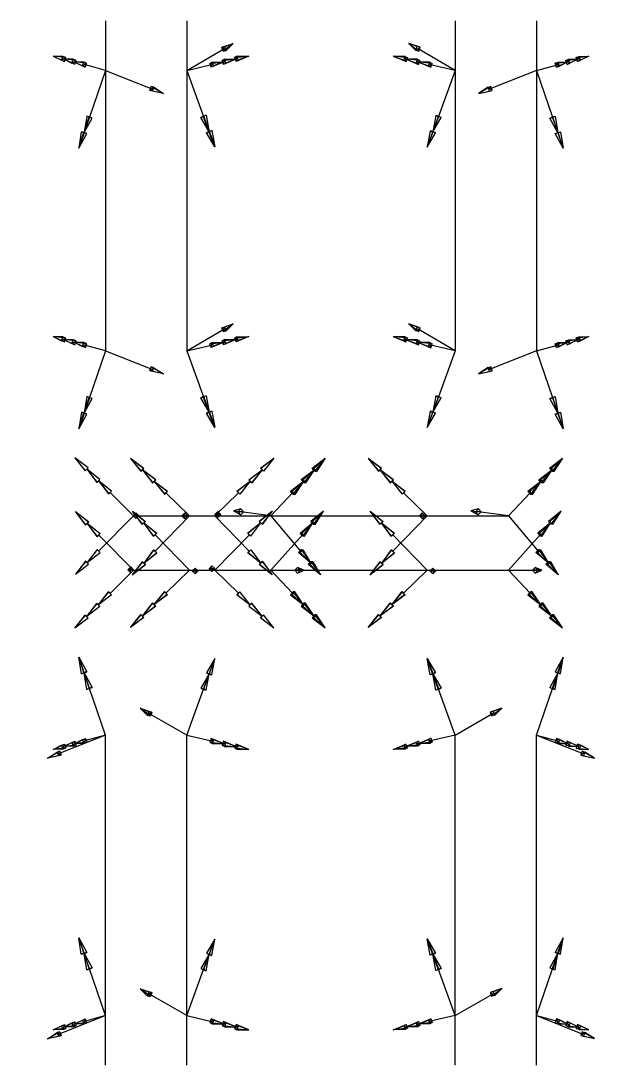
# Model space of a CAD drawing. Header units: millimetres. Extents: x -7317 to 13, y -75 to 75.
# Drawn here: x -4717.9 to -4645.1, y -63.3 to 63.3 of the extents above; entities that cross this region are included whole.
import ezdxf

# ---------------------------------------------------------------- set-up
doc = ezdxf.new("R2010")
doc.units = ezdxf.units.MM
for name, color, linetype in [('AutoDetect_10_30', 1, 'Continuous'), ('AutoDetect_11_35', 1, 'Continuous'), ('AutoDetect_12_34', 1, 'Continuous'), ('AutoDetect_1_27', 1, 'Continuous'), ('AutoDetect_2_26', 1, 'Continuous'), ('AutoDetect_3_28', 1, 'Continuous'), ('AutoDetect_4_29', 1, 'Continuous'), ('AutoDetect_5_32', 1, 'Continuous'), ('AutoDetect_6_33', 1, 'Continuous'), ('AutoDetect_7_24', 1, 'Continuous'), ('AutoDetect_8_25', 1, 'Continuous'), ('AutoDetect_9_31', 1, 'Continuous')]:
    doc.layers.add(name, color=color, linetype=linetype)

# ---------------------------------------------------------------- blocks, each defined once
blk = doc.blocks.new('Kontrollpunkt')
at = {"color": 0}
for q in [(0, 6), (8, 0), (0, 0, 4)]:
    blk.add_line((0, 0), q, dxfattribs=at)
for points in [[(0.25, 8, -0.25), (-0.25, 8, -0.25), (-0.25, 8, 0.25), (0, 10, 0), (-0.25, 8, -0.25), (0.25, 8, 0.25), (0, 10, 0), (0.25, 8, -0.25), (0.25, 8, 0.25), (-0.25, 8, 0.25)], [(0.25, 6, -0.25), (-0.25, 6, -0.25), (-0.25, 6, 0.25), (0, 8, 0), (-0.25, 6, -0.25), (0.25, 6, 0.25), (0, 8, 0), (0.25, 6, -0.25), (0.25, 6, 0.25), (-0.25, 6, 0.25)], [(0.25, 0.25, 4), (-0.25, 0.25, 4), (-0.25, -0.25, 4), (0, 0, 6), (-0.25, 0.25, 4), (0.25, -0.25, 4), (0, 0, 6), (0.25, 0.25, 4), (0.25, -0.25, 4), (-0.25, -0.25, 4)], [(0.25, 0.25, 6), (-0.25, 0.25, 6), (-0.25, -0.25, 6), (0, 0, 8), (-0.25, 0.25, 6), (0.25, -0.25, 6), (0, 0, 8), (0.25, 0.25, 6), (0.25, -0.25, 6), (-0.25, -0.25, 6)], [(0.25, 0.25, 8), (-0.25, 0.25, 8), (-0.25, -0.25, 8), (0, 0, 10), (-0.25, 0.25, 8), (0.25, -0.25, 8), (0, 0, 10), (0.25, 0.25, 8), (0.25, -0.25, 8), (-0.25, -0.25, 8)], [(8, 0.25, -0.25), (8, 0.25, 0.25), (8, -0.25, 0.25), (10, 0, 0), (8, 0.25, 0.25), (8, -0.25, -0.25), (10, 0, 0), (8, 0.25, -0.25), (8, -0.25, -0.25), (8, -0.25, 0.25)]]:
    blk.add_polyline3d(points, dxfattribs=at)

msp = doc.modelspace()

# ---------------------------------------------------------------- linework, layer by layer
at = {"layer": 'AutoDetect_10_30', "color": 1}
msp.add_line((-4697.8, 63.3, -191.2), (-4697.8, 23.3, -191.2), dxfattribs=at)
at = {"layer": 'AutoDetect_11_35', "color": 1}
msp.add_line((-4665.26, 63.3, -438.8), (-4665.26, 23.3, -438.8), dxfattribs=at)
at = {"layer": 'AutoDetect_12_34', "color": 1}
msp.add_line((-4655.4, 63.3, -437.1), (-4655.4, 23.3, -437.1), dxfattribs=at)
at = {"layer": 'AutoDetect_1_27', "color": 1}
msp.add_line((-4704.26, -3.3, -212.61), (-4668.66, -3.3, -419.09), dxfattribs=at)
at = {"layer": 'AutoDetect_2_26', "color": 1}
msp.add_line((-4694.41, -3.3, -210.91), (-4658.8, -3.3, -417.39), dxfattribs=at)
at = {"layer": 'AutoDetect_3_28', "color": 1}
msp.add_line((-4697.8, -63.3, -191.2), (-4697.8, -23.3, -191.2), dxfattribs=at)
at = {"layer": 'AutoDetect_4_29', "color": 1}
msp.add_line((-4707.66, -63.3, -192.9), (-4707.66, -23.3, -192.9), dxfattribs=at)
at = {"layer": 'AutoDetect_5_32', "color": 1}
msp.add_line((-4655.4, -63.3, -437.1), (-4655.4, -23.3, -437.1), dxfattribs=at)
at = {"layer": 'AutoDetect_6_33', "color": 1}
msp.add_line((-4665.26, -63.3, -438.8), (-4665.26, -23.3, -438.8), dxfattribs=at)
at = {"layer": 'AutoDetect_7_24', "color": 1}
msp.add_line((-4694.4, 3.3, -210.91), (-4658.8, 3.3, -417.39), dxfattribs=at)
at = {"layer": 'AutoDetect_8_25', "color": 1}
msp.add_line((-4704.26, 3.3, -212.61), (-4668.66, 3.3, -419.09), dxfattribs=at)
at = {"layer": 'AutoDetect_9_31', "color": 1}
msp.add_line((-4707.66, 63.3, -192.9), (-4707.66, 23.3, -192.9), dxfattribs=at)

# ---------------------------------------------------------------- block references
at = {"layer": 'AutoDetect_10_30', "color": 1, "extrusion": (0.753206, 0.173648, -0.63445), "rotation": 78.96902899965511}
for p in [(1111.21, -3043.96, -3407.16), (1078.08, -3048.81, -3413.06)]:
    msp.add_blockref('Kontrollpunkt', p, dxfattribs=at)
at = {"layer": 'AutoDetect_11_35', "color": 1, "extrusion": (-0.753206, 0.173648, 0.63445), "rotation": 258.9690289996551}
for p in [(992.23, -3231.56, 3245.45), (1025.36, -3226.71, 3239.55)]:
    msp.add_blockref('Kontrollpunkt', p, dxfattribs=at)
at = {"layer": 'AutoDetect_12_34', "color": 1, "extrusion": (0.63445, 0.173648, 0.753206), "rotation": 94.83236914432675}
for p in [(1284.24, 3083.18, -3272.9), (1251.45, 3089.94, -3278.8)]:
    msp.add_blockref('Kontrollpunkt', p, dxfattribs=at)
at = {"layer": 'AutoDetect_1_27', "color": 1, "extrusion": (-0.709771, -0.703937, -0.026409), "rotation": 91.95441712644309}
msp.add_blockref('Kontrollpunkt', (-3310.32, -124.26, 3346.88), dxfattribs=at)
at = {"layer": 'AutoDetect_1_27', "color": 1, "extrusion": (-0.715744, -0.696364, 0.0528), "rotation": 86.17324358983485}
for p in [(-3273.35, -429.57, 3351.17), (-3253.26, -595.31, 3321.73)]:
    msp.add_blockref('Kontrollpunkt', p, dxfattribs=at)
at = {"layer": 'AutoDetect_2_26', "color": 1, "extrusion": (0.715483, -0.697017, -0.047444), "rotation": 269.1890443519445}
msp.add_blockref('Kontrollpunkt', (-3278.13, -370.09, -3346.46), dxfattribs=at)
at = {"layer": 'AutoDetect_2_26', "color": 1, "extrusion": (0.656733, -0.696364, 0.289446), "rotation": 287.0619639337039}
for p in [(-3412.53, 690.6, -3148.66), (-3391.57, 524.97, -3178.1)]:
    msp.add_blockref('Kontrollpunkt', p, dxfattribs=at)
at = {"layer": 'AutoDetect_3_28', "color": 1, "extrusion": (0.753206, -0.173648, -0.63445), "rotation": 281.0309710003449}
for p in [(-1078.08, -3048.81, -3413.06), (-1111.21, -3043.96, -3407.16)]:
    msp.add_blockref('Kontrollpunkt', p, dxfattribs=at)
at = {"layer": 'AutoDetect_4_29', "color": 1, "extrusion": (-0.63445, -0.173648, -0.753206), "rotation": 85.16763085567325}
for p in [(-1220.3, 3297.8, 3136.11), (-1187.5, 3304.56, 3142.02)]:
    msp.add_blockref('Kontrollpunkt', p, dxfattribs=at)
at = {"layer": 'AutoDetect_5_32', "color": 1, "extrusion": (0.63445, -0.173648, 0.753206), "rotation": 265.1676308556733}
for p in [(-1251.45, 3089.94, -3278.8), (-1284.24, 3083.18, -3272.9)]:
    msp.add_blockref('Kontrollpunkt', p, dxfattribs=at)
at = {"layer": 'AutoDetect_6_33', "color": 1, "extrusion": (-0.753206, -0.173648, 0.63445), "rotation": 101.0309710003449}
for p in [(-1025.36, -3226.71, 3239.55), (-992.23, -3231.56, 3245.45)]:
    msp.add_blockref('Kontrollpunkt', p, dxfattribs=at)
at = {"layer": 'AutoDetect_7_24', "color": 1, "extrusion": (0.715483, 0.697018, -0.047437), "rotation": 91.05780381877621}
msp.add_blockref('Kontrollpunkt', (3278.14, -370.07, -3346.46), dxfattribs=at)
at = {"layer": 'AutoDetect_7_24', "color": 1, "extrusion": (0.656733, 0.696364, 0.289446), "rotation": 68.14930043628563}
for p in [(3412.53, 690.6, -3148.66), (3391.57, 524.97, -3178.1)]:
    msp.add_blockref('Kontrollpunkt', p, dxfattribs=at)
at = {"layer": 'AutoDetect_8_25', "color": 1, "extrusion": (-0.709772, 0.703937, -0.026403), "rotation": 268.5000134599235}
msp.add_blockref('Kontrollpunkt', (3310.31, -124.28, 3346.89), dxfattribs=at)
at = {"layer": 'AutoDetect_8_25', "color": 1, "extrusion": (-0.715744, 0.696364, 0.0528), "rotation": 272.9407053854559}
for p in [(3273.35, -429.57, 3351.17), (3253.26, -595.31, 3321.73)]:
    msp.add_blockref('Kontrollpunkt', p, dxfattribs=at)
at = {"layer": 'AutoDetect_9_31', "color": 1, "extrusion": (-0.63445, 0.173648, -0.753206), "rotation": 274.8323691443268}
for p in [(1187.5, 3304.56, 3142.02), (1220.3, 3297.8, 3136.11)]:
    msp.add_blockref('Kontrollpunkt', p, dxfattribs=at)

doc.saveas('drawing.dxf')
